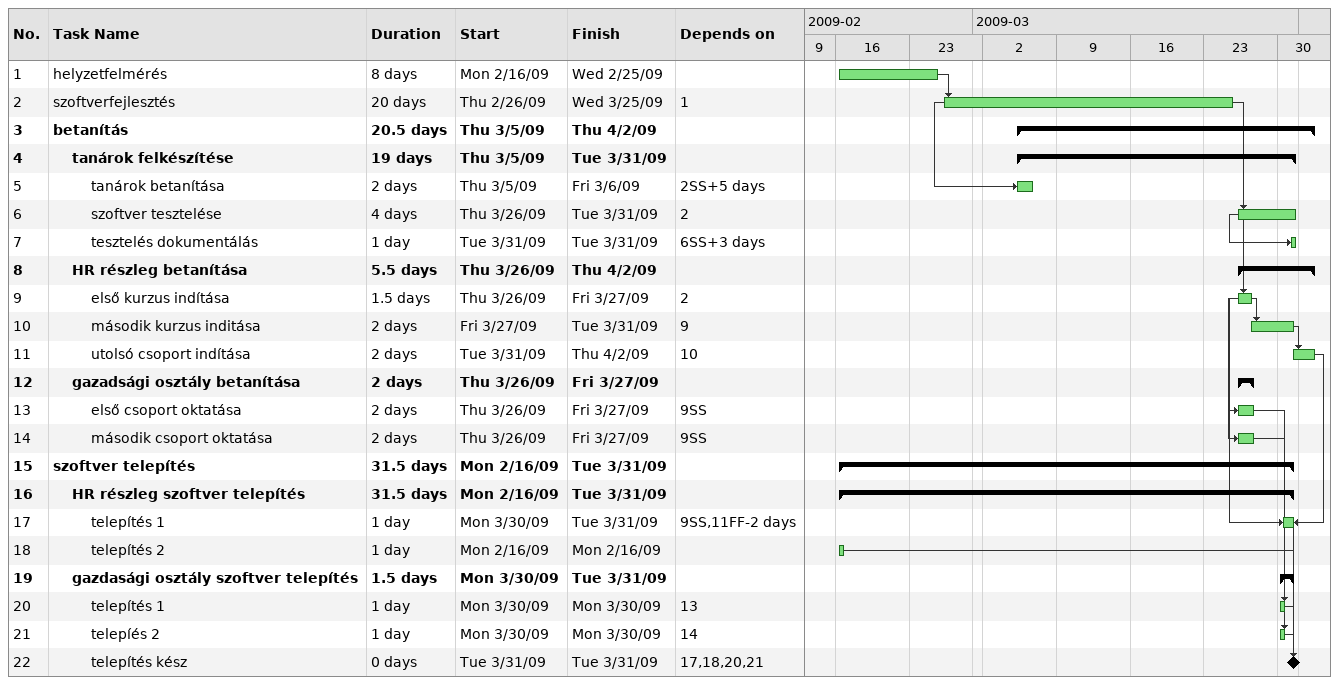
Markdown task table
| ID | Level | Task | Duration | Start | Finish | Predecessors |
|---|---|---|---|---|---|---|
| 1 | 1 | helyzetfelmérés | 8d | 2009-02-16 | 2009-02-25 |  |
| 2 | 1 | szoftverfejlesztés | 20d | 2009-02-26 | 2009-03-25 | 1 |
| 3 | 1 | **betanítás** | 20.5d | 2009-03-05 | 2009-04-02 |  |
| 4 | 2 | **tanárok felkészítése** | 19d | 2009-03-05 | 2009-03-31 |  |
| 5 | 3 | tanárok betanítása | 2d | 2009-03-05 | 2009-03-06 | 2SS+5d |
| 6 | 3 | szoftver tesztelése | 4d | 2009-03-26 | 2009-03-31 | 2 |
| 7 | 3 | tesztelés dokumentálás | 1d | 2009-03-31 | 2009-03-31 | 6SS+3d |
| 8 | 2 | **HR részleg betanítása** | 5.5d | 2009-03-26 | 2009-04-02 |  |
| 9 | 3 | első kurzus indítása | 1.5d | 2009-03-26 | 2009-03-27 | 2 |
| 10 | 3 | második kurzus inditása | 2d | 2009-03-27 | 2009-03-31 | 9 |
| 11 | 3 | utolsó csoport indítása | 2d | 2009-03-31 | 2009-04-02 | 10 |
| 12 | 2 | **gazadsági osztály betanítása** | 2d | 2009-03-26 | 2009-03-27 |  |
| 13 | 3 | első csoport oktatása | 2d | 2009-03-26 | 2009-03-27 | 9SS |
| 14 | 3 | második csoport oktatása | 2d | 2009-03-26 | 2009-03-27 | 9SS |
| 15 | 1 | **szoftver telepítés** | 31.5d | 2009-02-16 | 2009-03-31 |  |
| 16 | 2 | **HR részleg szoftver telepítés** | 31.5d | 2009-02-16 | 2009-03-31 |  |
| 17 | 3 | telepítés 1 | 1d | 2009-03-30 | 2009-03-31 | 9SS, 11FF-2d |
| 18 | 3 | telepítés 2 | 1d | 2009-02-16 | 2009-02-16 |  |
| 19 | 2 | **gazdasági osztály szoftver telepítés** | 1.5d | 2009-03-30 | 2009-03-31 |  |
| 20 | 3 | telepítés 1 | 1d | 2009-03-30 | 2009-03-30 | 13 |
| 21 | 3 | telepíés 2 | 1d | 2009-03-30 | 2009-03-30 | 14 |
| 22 | 3 | telepítés kész | 0d | 2009-03-31 | 2009-03-31 | 17, 18, 20, 21 |
